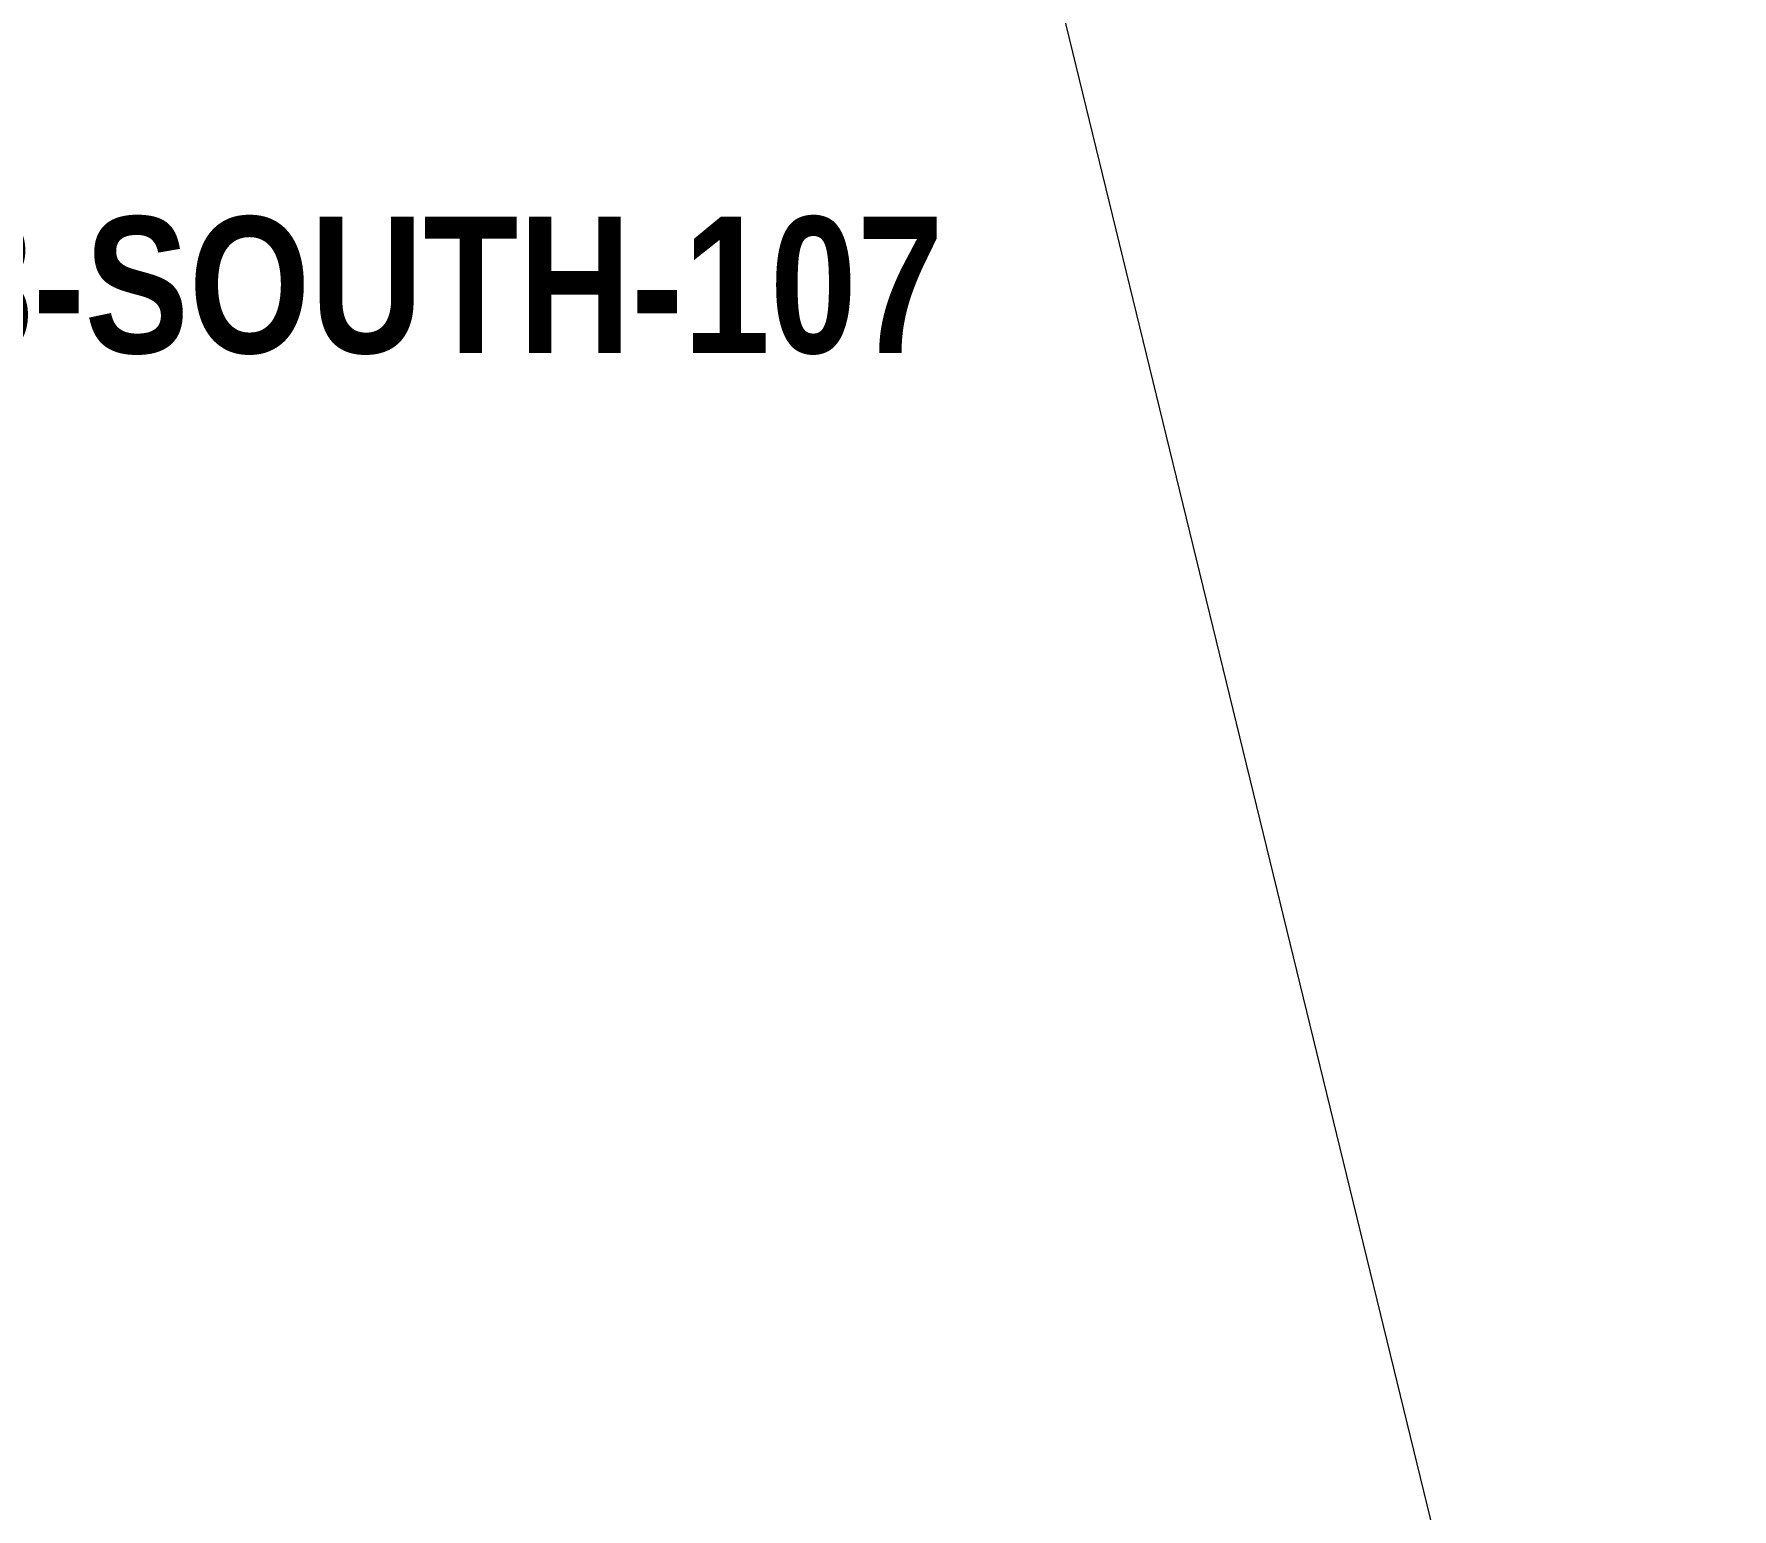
# Model space of a CAD drawing. Header units: metres. Extents: x 4 to 49, y -1186 to 3.
# Drawn here: x 12.198 to 13.755, y -1180.493 to -1179.14 of the extents above; entities that cross this region are included whole.
import ezdxf

# ---------------------------------------------------------------- set-up
doc = ezdxf.new("R2010")
doc.units = ezdxf.units.M
doc.layers.get('Defpoints').update_dxf_attribs({"color": 41})
doc.layers.add('A-ANNO-DIMS', color=7, linetype='Continuous', lineweight=9)
doc.layers.add('A-GENM-IDEN', color=7, linetype='Continuous', lineweight=18)
doc.styles.add('Arial Narrow_4', font='ARIALN.TTF', dxfattribs={"height": 0.125})
doc.styles.add('Arial Narrow_B_1', font='ARIALNB.TTF', dxfattribs={"height": 0.125})
doc.dimstyles.new('Dimension_Standard_O__mm_', dxfattribs={"dimscale": 0.3048, "dimtxt": 0.127929, "dimasz": 0.410105, "dimexe": 0.393701, "dimexo": 0.246063, "dimgap": 0.246063, "dimtad": 1, "dimdec": 0, "dimlfac": 1000, "dimzin": 0, "dimdsep": 46, "dimtxsty": 'Arial Narrow_4', "dimsah": 1, "dimcen": 0.09, "dimaunit": 1, "dimadec": 4, "dimazin": 0, "dimtfac": 1, "dimtdec": 4, "dimtix": 1, "dimtmove": 0, "dimatfit": 3, "dimfxl": 1, "dimtvp": 1, "dimtfill": 1, "dimtolj": 1, "dimtzin": 0, "dimlwd": 18, "dimlwe": 18, "dimarcsym": 2})

# ---------------------------------------------------------------- blocks, each defined once
blk = doc.blocks.new('DIMBLOCK2-DRG-2873222 - SOUTHERN SCREEN POST - PLAN')
at = {"layer": 'A-ANNO-DIMS', "color": 0, "lineweight": 18, "transparency": 16777216}
for p, q in [((10.5345, -1172.4955), (11.586, -1172.239)), ((13.6085, -1181.0352), (11.499, -1172.3888)), ((12.8617, -1181.3461), (13.7547, -1181.1282))]:
    blk.add_line(p, q, dxfattribs=at)
at = {"layer": 'A-ANNO-DIMS', "color": 0, "transparency": 16777216}
for points in [[(11.5192, -1172.3839), (11.4788, -1172.3938), (11.4694, -1172.2674)], [(13.6288, -1181.0303), (13.5883, -1181.0402), (13.6382, -1181.1567)]]:
    blk.add_solid(points, dxfattribs=at)
at = {"layer": 'Defpoints', "color": 0, "transparency": 16777216}
for p in [(11.4694, -1172.2674), (10.4616, -1172.5133), (12.7888, -1181.3639)]:
    blk.add_point(p, dxfattribs=at)
at = {"layer": 'A-ANNO-DIMS', "color": 0, "lineweight": 18, "transparency": 16777216, "insert": (12.6895, -1176.6789), "char_height": 0.125, "width": 4.161953, "attachment_point": 5, "rotation": 283.711, "style": 'Arial Narrow_4', "bg_fill": 3, "box_fill_scale": 1.1, "bg_fill_color": 256, "bg_fill_true_color": 13158600, "bg_fill_transparency": 0}
blk.add_mtext('\\A1;ANTI-THROW SCREEN ON CAST IN-SITU BARRIER', dxfattribs=at)

msp = doc.modelspace()

# ---------------------------------------------------------------- dimensions: what is measured, and where the dimension line sits
at = {"layer": 'A-ANNO-DIMS', "lineweight": 18}
dim = msp.add_linear_dim(base=(11.4694, -1172.2674), p1=(12.7888, -1181.3639), p2=(10.4616, -1172.5133), angle=283.711, text='ANTI-THROW SCREEN ON CAST IN-SITU BARRIER', dimstyle='Dimension_Standard_O__mm_', override={"dimpost": '<>', "dimfxl": 9.151453}, dxfattribs=at)
dim.commit()
dim.dimension.update_dxf_attribs({"geometry": 'DIMBLOCK2-DRG-2873222 - SOUTHERN SCREEN POST - PLAN', "text_midpoint": (12.6895, -1176.6789)})

# ---------------------------------------------------------------- next in the draw order: texts
at = {"layer": 'A-GENM-IDEN', "lineweight": 9, "insert": (11.8307, -1179.3077), "char_height": 0.125, "attachment_point": 1, "style": 'Arial Narrow_B_1', "bg_fill": 3, "box_fill_scale": 1, "bg_fill_color": 256, "bg_fill_true_color": 13158600, "bg_fill_transparency": 0}
msp.add_mtext('BR08-SOUTH-107', dxfattribs=at)

doc.saveas('drawing.dxf')
